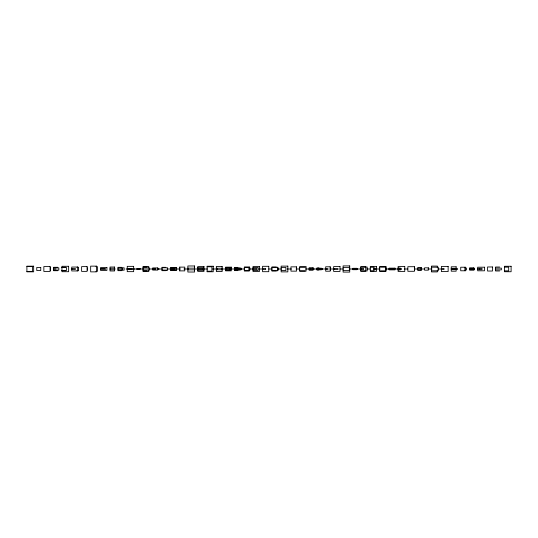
<?xml version="1.0" encoding="UTF-8"?>
<svg xmlns="http://www.w3.org/2000/svg" width="538" height="538" viewBox="0 0 538 538"><rect width="100%" height="100%" fill="white"/><g stroke="black" fill="none" stroke-linecap="round" stroke-linejoin="round"><path stroke-width="0.81" d="M26.9 266.465L32.542 266.465L32.542 271.535L26.9 271.535M95.919 266.653L97.425 266.653L97.425 271.347L95.919 271.347M207.103 266.787L211.885 266.787L211.885 271.213L207.103 271.213M379.599 266.962L385.746 266.962L385.746 271.038L379.599 271.038M179.739 267.117L184.763 267.117L184.763 270.883L179.739 270.883M276.317 267.056L271.872 267.056L271.872 270.944L276.317 270.944M299.639 267.117L305.1 267.117M360.689 267.043L367.198 267.043L367.198 270.957L360.689 270.957M499.627 267.023L495.565 267.023L495.565 270.977L499.627 270.977M504.476 267.137L508.679 267.137L508.679 270.863L504.476 270.863M143.054 267.171L147.17 267.171M370.299 267.218L374.004 267.218L374.004 270.782L370.299 270.782M431.496 267.198L438.288 267.198L438.288 270.802L431.496 270.802M465.531 267.218L460.723 267.225L460.723 270.782L465.531 270.782M57.828 267.292L53.625 267.292L53.625 270.708L57.828 270.708M61.937 267.285L65.885 267.285M77.015 267.265L78.521 267.265L78.521 270.735L77.015 270.735M121.608 267.332L117.936 267.332L117.936 270.668L121.608 270.668M165.771 267.325L162.019 267.325L162.019 270.675L165.771 270.675M244.326 267.352L248.919 267.352L248.919 270.648L244.326 270.648M271.872 267.258L277.749 267.258L277.749 270.742L271.872 270.742M237.917 267.386L234.413 267.386L234.413 270.614L237.917 270.614M253.021 267.433L258.106 267.433L258.106 270.567L253.021 270.567M281.159 267.42L285.873 267.42L285.873 270.58L281.159 270.58M343.103 267.386L349.458 267.386L349.458 270.614L343.103 270.614M61.937 267.561L66.409 267.561L66.409 270.439L61.937 270.439M162.019 267.769L167.526 267.769L167.526 270.231L162.019 270.231L166.908 270.291M197.742 267.763L203.653 267.763L203.653 270.237L197.742 270.237M53.625 267.911L58.837 267.911L58.837 270.089L53.625 270.089M121.043 267.83L124.15 267.83L124.15 270.17L121.043 270.17M225.604 267.843L230.15 267.843L230.15 270.157L225.604 270.157M53.625 268.018L55.925 268.018M417.703 268.005L421.469 268.005L421.469 269.995L417.703 269.995M143.054 268.052L149.598 268.052L149.598 269.948L143.054 269.948M170.627 268.072L175.845 268.072L175.845 269.928L170.627 269.928M234.413 268.079L240.244 268.079L240.244 269.921L234.413 269.921M398.107 268.038L400.339 268.038L400.339 269.962L398.107 269.962M464.819 268.038L466.459 268.038L466.459 269.962L464.819 269.962M495.565 268.132L501.376 268.132L501.376 269.868L495.565 269.868M110.014 268.254L114.836 268.254L114.836 269.746L110.014 269.746M117.936 268.186L122.61 268.186L122.61 269.814L117.936 269.814M187.856 268.159L194.648 268.159M216.35 268.24L222.503 268.24L222.503 269.76L216.35 269.76M225.604 268.24L230.405 268.24L230.405 269.76L225.604 269.76M234.413 268.193L241.226 268.193L241.226 269.807L234.413 269.807M316.922 268.186L321.448 268.186L321.448 269.814L316.922 269.814M469.56 268.193L474.583 268.193L474.583 269.807L469.56 269.807M170.627 268.314L174.487 268.314L174.487 269.686L170.627 269.686M197.742 268.354L202.873 268.354L202.873 269.646L197.742 269.646M373.567 268.307L376.022 268.307L376.022 269.693L373.567 269.693M451.234 268.361L455.424 268.361L455.424 269.639L451.234 269.639M477.683 268.354L482.001 268.334L482.001 269.666L477.683 269.646M104.318 268.462L100.525 268.462L105.428 268.489L105.428 269.511L100.525 269.538M152.698 268.401L155.738 268.401L155.738 269.599L152.698 269.599M253.021 268.455L256.781 268.455L256.781 269.545L253.021 269.545M262.564 268.381L265.644 268.381L265.644 269.619L262.564 269.619M309.155 268.415L313.822 268.415L313.822 269.585L309.155 269.585M360.689 268.442L363.553 268.442L363.553 269.558L360.689 269.558M441.389 268.449L443.971 268.449L443.971 269.551L441.389 269.551M127.25 268.496L133.989 268.496L133.989 269.504L127.25 269.504M216.35 268.509L217.339 268.509M325.692 268.563L327.945 268.563L327.945 269.437L325.692 269.437M352.82 268.482L356.29 268.482L356.29 269.518L352.82 269.518M389.149 268.523L391.886 268.523L391.886 269.477L389.149 269.477M398.107 268.583L401.469 268.583L401.469 269.417L398.107 269.417M71.736 268.684L75.542 268.684L75.542 269.316L71.736 269.316M127.25 268.657L131.783 268.657M137.089 268.684L139.719 268.684L139.719 269.316L137.089 269.309M316.922 268.684L322.592 268.684L322.592 269.316L316.922 269.316M157.365 268.731L158.918 268.731L158.918 269.269L157.365 269.269M333.647 268.751L338.106 268.751L338.106 269.249L333.647 269.249M352.82 268.731L357.588 268.731L357.588 269.269L352.82 269.269M389.149 268.765L394.381 268.765L394.381 269.235L389.149 269.235M451.234 268.751L457.63 268.751L457.63 269.249L451.234 269.249M126.06 269L127.735 269M133.599 269L137.782 269M139.456 269L142.805 269M149.483 269L152.879 269M158.663 269L162.12 269M167.009 269L171.185 269M176.195 269L180.364 269M183.949 269L188.145 269M194.554 269L198.226 269M203.263 269L207.46 269M212.497 269L216.693 269M222.1 269L225.933 269M230.97 269L235.167 269M240.459 269L244.635 269M250.284 269L252.988 269M258.677 269L263.028 269M268.744 269L272.235 269M277.958 269L281.441 269M287.178 269L291.482 269M296.391 269L299.848 269M305.611 269L309.888 269M313.15 269L317.42 269M322.363 269L325.793 269M329.908 269L334.159 269M339.962 269L343.365 269M349.175 269L353.405 269M356.714 269L360.937 269M366.775 269L370.137 269M375.988 269L380.184 269M386.035 269L389.384 269M394.394 269L398.577 269M404.428 269L407.77 269M414.462 269L417.804 269M421.146 269L424.489 269M427.838 269L432.014 269M437.865 269L441.207 269M127.25 269.343L131.783 269.343M216.35 269.491L217.339 269.491M187.856 269.841L194.648 269.841M53.625 269.982L55.925 269.982M61.937 270.715L65.885 270.715M143.054 270.829L147.17 270.829M299.639 270.883L305.1 270.883M479.721 268.354L479.721 269.646M473.844 268.227L473.844 269.773M465.088 267.225L465.088 270.775M437.333 267.749L437.333 266.088L431.496 266.088L431.496 271.912L437.333 271.912L437.333 270.251M421.368 268.193L421.368 269.807M414.603 267.722L414.603 270.278M330.547 267.494L330.547 270.506M296.445 268.482L296.445 269.518M296.256 268.61L296.256 269.39M278.059 267.742L278.059 270.258M249.921 267.863L249.921 270.137M179.739 267.104L179.739 270.896M148.77 268.166L148.77 266.498L143.054 266.498L143.054 271.502L148.77 271.502L148.77 269.834M87.566 267.776L87.566 270.224M50.525 267.272L50.525 270.728M194.588 265.98L187.856 265.98L187.856 272.02L194.588 272.02L194.588 265.98M349.727 265.913L343.103 265.913L343.103 272.087L349.727 272.087L349.727 265.913M287.843 266.122L281.159 266.122L281.159 271.878L287.843 271.878L287.843 266.122M33.659 266.175L26.9 266.175L26.9 271.825L33.659 271.825L33.659 266.175M96.51 266.135L90.66 266.135L90.66 271.865L96.51 271.865L96.51 266.135M68.635 266.29L61.937 266.29L61.937 271.71L68.635 271.71L68.635 266.29M133.659 266.35L127.25 266.35L127.25 271.65L133.659 271.65L133.659 266.35M213.25 266.236L207.103 266.236L207.103 271.764L213.25 271.764L213.25 266.236M268.771 266.31L262.564 266.31L262.564 271.69L268.771 271.69L268.771 266.31M511.1 266.27L504.476 266.27L504.476 271.73L511.1 271.73L511.1 266.27M222.133 266.445L216.35 266.445L216.35 271.555L222.133 271.555L222.133 266.445M448.141 266.418L441.389 266.418L441.389 271.582L448.141 271.582L448.141 266.418M50.074 266.552L43.854 266.552L43.854 271.448L50.074 271.448L50.074 266.552M259.464 266.492L253.021 266.492L253.021 271.508L259.464 271.508L259.464 266.492M404.758 266.532L398.107 266.532L398.107 271.468L404.758 271.468L404.758 266.532M87.069 266.619L81.621 266.619L81.621 271.381L87.069 271.381L87.069 266.619M204.003 266.613L197.742 266.613L197.742 271.387L204.003 271.387L204.003 266.613M340.003 266.572L333.647 266.572L333.647 271.428L340.003 271.428L340.003 266.572M376.499 266.619L370.299 266.619L370.299 271.381L376.499 271.381L376.499 266.619M330.164 266.787L325.692 266.787L325.692 271.213L330.164 271.213L330.164 266.787M414.408 266.707L407.858 266.707L407.858 271.293L414.408 271.293L414.408 266.707M296.539 266.861L290.944 266.861L290.944 271.139L296.539 271.139L296.539 266.861M306.055 266.828L299.639 266.828L299.639 271.172L306.055 271.172L306.055 266.828M365.719 266.835L360.689 266.835L360.689 271.165L365.719 271.165L365.719 266.835M386.049 266.808L379.599 266.808L379.599 271.192L386.049 271.192L386.049 266.808M456.137 266.808L451.234 266.808L451.234 271.192L456.137 271.192L456.137 266.808M249.35 267.003L244.326 267.003L244.326 270.997L249.35 270.997L249.35 267.003M492.465 266.969L487.576 266.969L487.576 271.031L492.465 271.031L492.465 266.969M77.674 267.05L71.736 267.05L71.736 270.95L77.674 270.95L77.674 267.05M114.607 267.036L110.014 267.036L110.014 270.964L114.607 270.964L114.607 267.036M231.313 267.151L225.604 267.151L225.604 270.849L231.313 270.849L231.313 267.151M484.476 267.198L477.683 267.198L477.683 270.802L484.476 270.802L484.476 267.198M40.754 267.467L36.759 267.467L36.759 270.533L40.754 270.533L40.754 267.467M176.639 267.473L170.627 267.473L170.627 270.527L176.639 270.527L176.639 267.473M106.914 267.594L100.525 267.594L100.525 270.406L106.914 270.406L106.914 267.594M313.082 267.722L309.155 267.722L309.155 270.278L313.082 270.278L313.082 267.722M157.768 267.911L152.698 267.911L152.698 270.089L157.768 270.089L157.768 267.911M421.267 267.884L417.703 267.884L417.703 270.116L421.267 270.116L421.267 267.884M428.396 267.823L424.569 267.823L424.569 270.177L428.396 270.177L428.396 267.823M473.628 268.011L469.56 268.011L469.56 269.989L473.628 269.989L473.628 268.011M318.879 268.072L316.922 268.072L316.922 269.928L318.879 269.928L318.879 268.072M395.006 268.139L389.149 268.139L389.149 269.861L395.006 269.861L395.006 268.139M356.862 268.307L352.82 268.307L352.82 269.693L356.862 269.693L356.862 268.307M139.961 268.442L137.089 268.442L137.089 269.558L139.961 269.558L139.961 268.442"/></g></svg>
